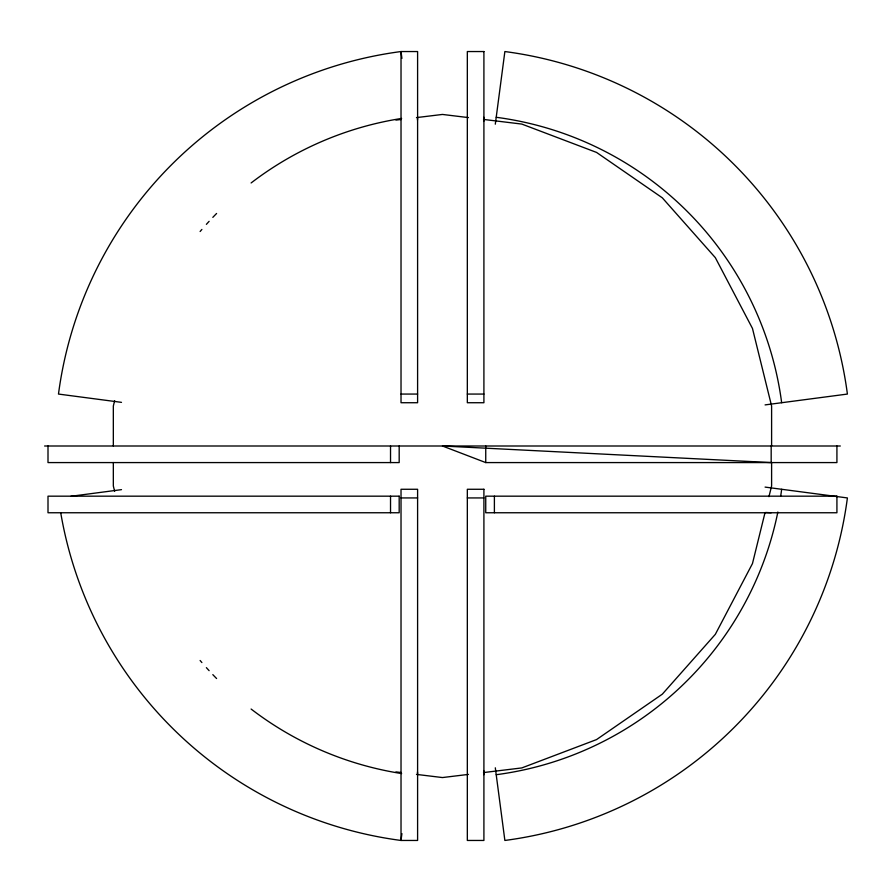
<?xml version="1.0" encoding="UTF-8"?>
<svg xmlns="http://www.w3.org/2000/svg" width="892" height="892" viewBox="0 0 892 892"><rect width="100%" height="100%" fill="white"/><g stroke="black" fill="none" stroke-linecap="round" stroke-linejoin="round"><path stroke-width="1.34" d="M417.456 120.063L417.601 117.287M483.698 121.446L483.91 117.287M401.913 833.607L401.01 840.454L417.601 840.454L417.601 489.273L401.021 489.273L401.021 840.454A397.865 397.865 0 0 1 60.734 512.822M495.305 124.189L504.872 51.546A397.865 397.865 0 0 1 847.4 394.063L765.08 404.901M114.644 400.686L113.329 406.038L113.329 446M765.001 512.722L752.469 563.566L715.328 634.346L662.321 694.166L596.547 739.579L521.809 767.923L483.509 772.572M768.96 496.666L771.602 485.962L771.602 462.535M70.814 496.309L121.49 489.641M395.948 120.097L401.422 119.428M416.475 117.599L442.465 114.444L468.456 117.599M468.456 774.401L442.465 777.556L416.475 774.401M401.021 394.063L417.601 394.063M467.33 394.063L483.91 394.063M44.6 446L840.32 446M771.179 446L771.179 462.58L442.465 446L485.739 462.58L836.919 462.58L836.919 446M401.021 497.937L417.601 497.937M467.33 497.937L483.91 497.937M765.626 512.476L771.179 512.755M483.509 119.428L521.809 124.077L596.547 152.42L662.321 197.834L715.328 257.654L752.469 328.434L771.602 406.038L771.602 446M395.948 771.903L401.422 772.572M121.49 402.359L58.482 394.063A397.865 397.865 0 0 1 401.01 51.546L417.601 51.546L417.601 402.727L401.021 402.727L401.021 51.546L401.913 58.393M765.08 487.099L847.4 497.937A397.865 397.865 0 0 1 504.872 840.454L495.305 767.811M114.644 491.314L113.329 485.962L113.329 462.535M483.698 770.554L483.91 774.713M417.456 771.937L417.601 774.713M494.391 496.175L494.391 512.755M485.739 446L485.739 462.58M399.181 446L399.181 462.58L48.001 462.58L48.001 446M390.529 446L390.529 462.58M390.529 496.175L390.529 512.755M781.66 489.273A331.556 331.556 0 0 1 780.701 495.974M777.857 512.019A331.556 331.556 0 0 1 496.22 774.713M401.623 773.554A331.556 331.556 0 0 1 251.109 709.04M216.589 678.522A331.556 331.556 0 0 1 212.82 674.631M209.118 670.661A331.556 331.556 0 0 1 206.375 667.651M201.882 662.555A331.556 331.556 0 0 1 200.12 660.493M200.12 231.507A331.556 331.556 0 0 1 201.882 229.445M206.375 224.349A331.556 331.556 0 0 1 209.118 221.339M212.82 217.369A331.556 331.556 0 0 1 216.589 213.478M251.109 182.96A331.556 331.556 0 0 1 401.623 118.446M496.22 117.287A331.556 331.556 0 0 1 781.66 402.727M483.91 51.546L467.33 51.546L467.33 402.727L483.91 402.727L483.91 51.546M483.91 489.273L467.33 489.273L467.33 840.454L483.91 840.454L483.91 489.273M399.181 496.175L48.001 496.175L48.001 512.755L399.181 512.755L399.181 496.175M836.919 496.175L485.739 496.175L485.739 512.755L836.919 512.755L836.919 496.175"/></g></svg>
